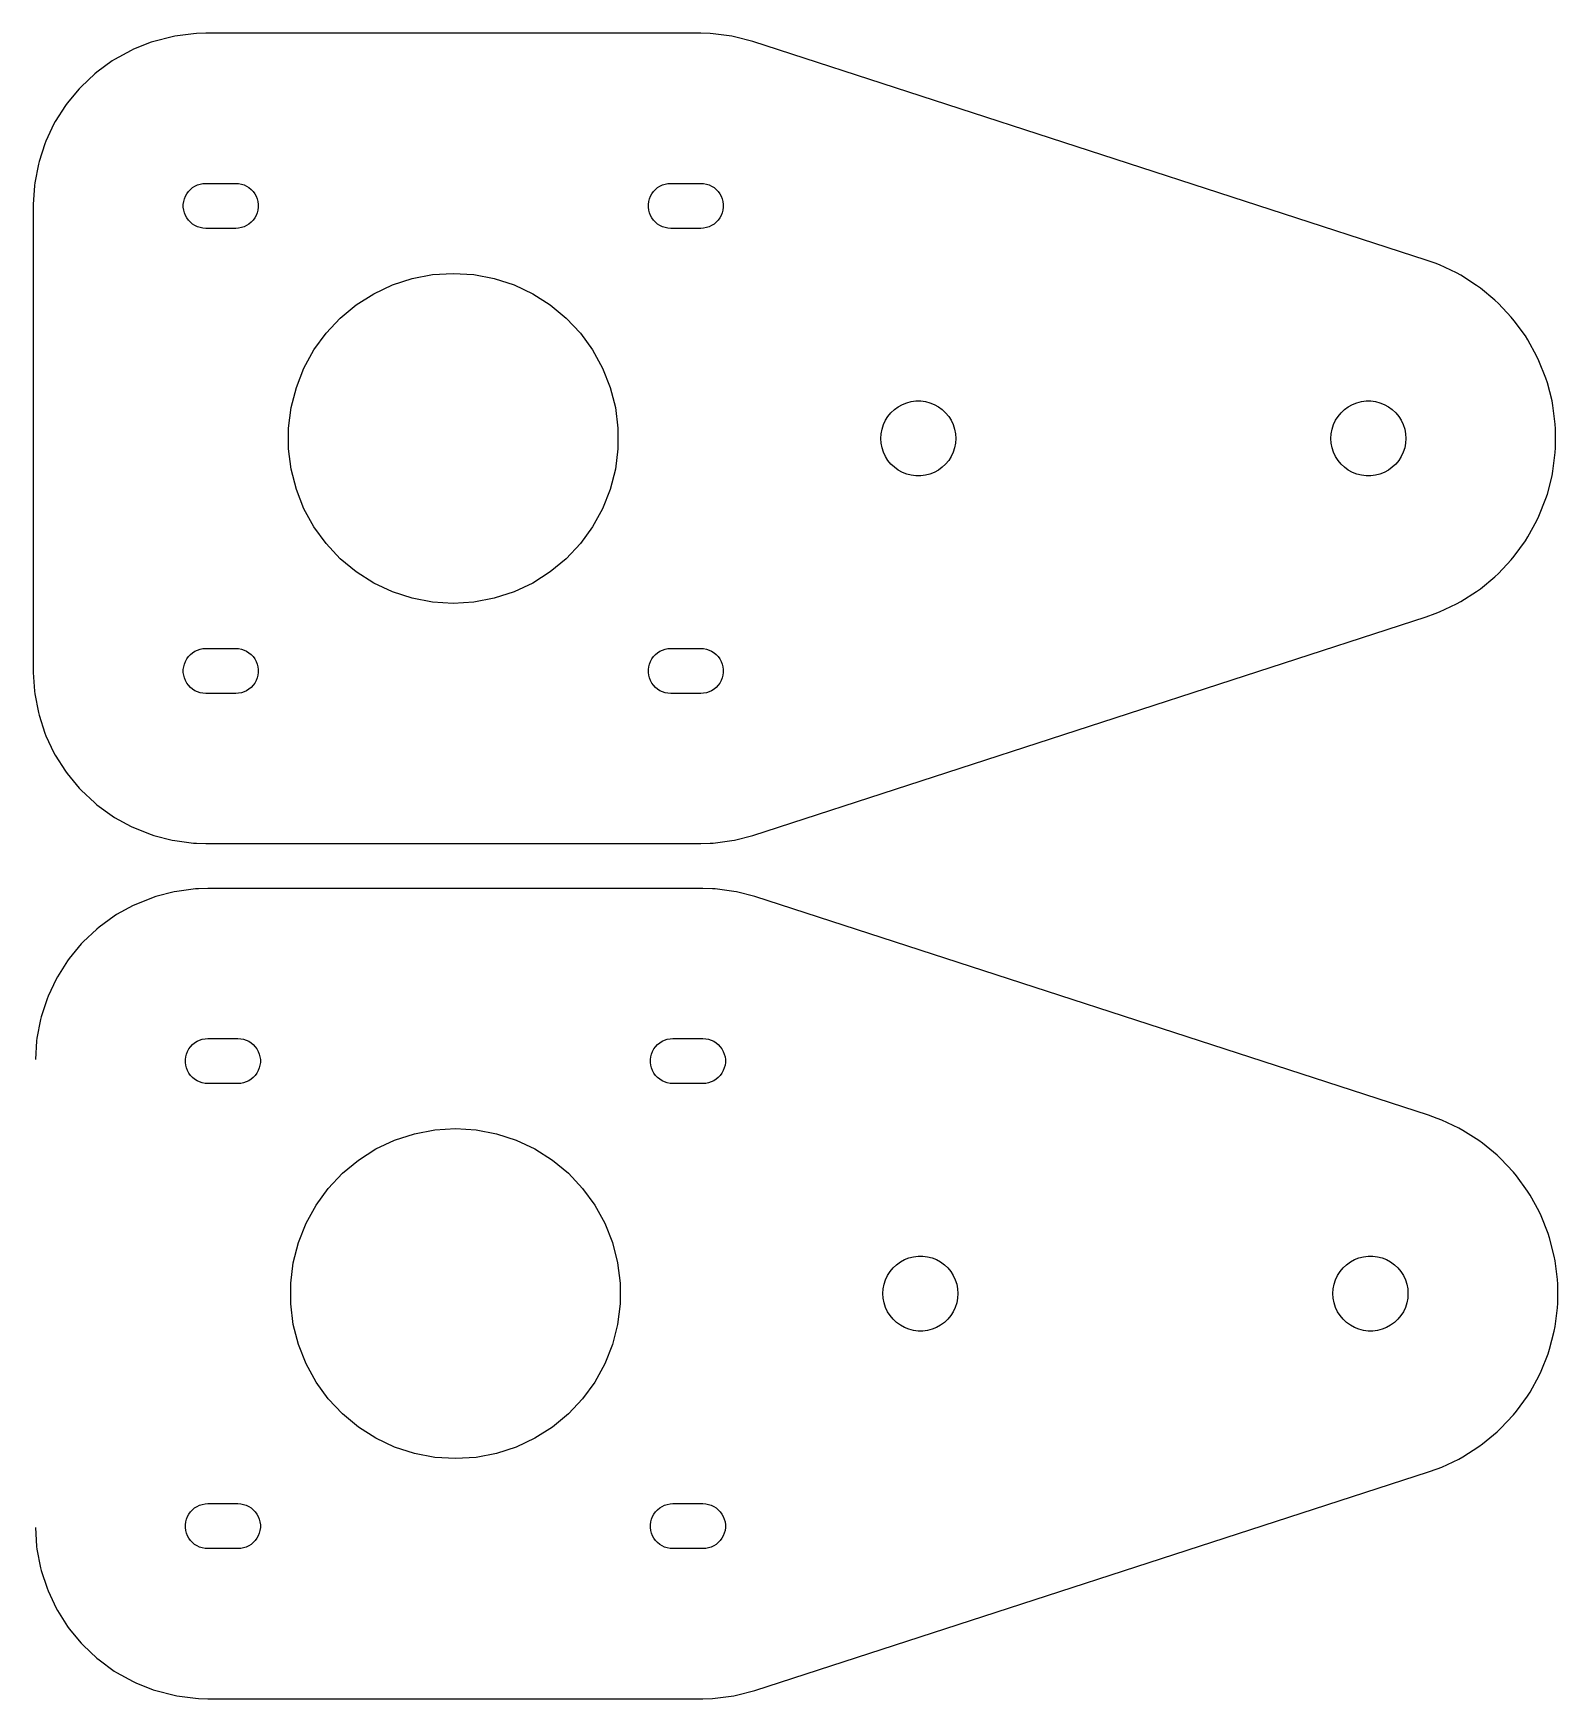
# Model space of a CAD drawing. Extents: x 0 to 490, y 0 to 241.
# Drawn here: x 388.6 to 490.2, y 14.5 to 125.5 of the extents above; entities that cross this region are included whole.
import ezdxf

# ---------------------------------------------------------------- set-up
doc = ezdxf.new("R2010")
doc.units = 0
doc.layers.add('LAYER_1', color=7, linetype='CONTINUOUS')

msp = doc.modelspace()

# ---------------------------------------------------------------- linework, layer by layer
at = {"layer": 'LAYER_1', "color": 7}
for p, q in [((399.244834, 125.447291), (397.999935, 125.289991)), ((399.432834, 125.459091), (399.244834, 125.447294)), ((400.061433, 125.478891), (399.432834, 125.459079)), ((433.061434, 125.478891), (400.061433, 125.478891)), ((433.690034, 125.459091), (433.061434, 125.478903)), ((433.878034, 125.447291), (433.690034, 125.459088)), ((435.122934, 125.289991), (433.878034, 125.447291)), ((395.081133, 124.341691), (393.980334, 123.736491)), ((395.251635, 124.42189), (395.081133, 124.341691)), ((396.419033, 124.884091), (395.251635, 124.42189)), ((396.598134, 124.942291), (396.419033, 124.884091)), ((397.814834, 125.254691), (396.598134, 124.942291)), ((397.999935, 125.289991), (397.814834, 125.254691)), ((435.308034, 125.254691), (435.122934, 125.289991)), ((436.522034, 124.943191), (435.308034, 125.254691)), ((481.421533, 110.367983), (436.522034, 124.943191)), ((393.821333, 123.635591), (392.805533, 122.897591)), ((393.980334, 123.736491), (393.821333, 123.635591)), ((392.660434, 122.777491), (391.745134, 121.917989)), ((392.805533, 122.897591), (392.660434, 122.777491)), ((391.616133, 121.780691), (390.815235, 120.812491)), ((391.745134, 121.917989), (391.616133, 121.780691)), ((390.704533, 120.660091), (390.032133, 119.600592)), ((390.815235, 120.812491), (390.704533, 120.660091)), ((389.941435, 119.435591), (389.406333, 118.298489)), ((390.032133, 119.600592), (389.941435, 119.435591)), ((389.336935, 118.123291), (388.949034, 116.929291)), ((389.406333, 118.298489), (389.336935, 118.123291)), ((388.902135, 116.746792), (388.666934, 115.51389)), ((388.949034, 116.929291), (388.902135, 116.746792)), ((388.666934, 115.51389), (388.64334, 115.326991)), ((399.688434, 115.431791), (399.873433, 115.467092)), ((399.873433, 115.467092), (400.061433, 115.478889)), ((400.061433, 115.478892), (402.061434, 115.478892)), ((402.061434, 115.478892), (402.249434, 115.467095)), ((402.249434, 115.467092), (402.434433, 115.431791)), ((430.688434, 115.431791), (430.873434, 115.46699)), ((430.873434, 115.46699), (431.061434, 115.4789)), ((431.061434, 115.478892), (433.061434, 115.478892)), ((433.061434, 115.478892), (433.249434, 115.466982)), ((433.249434, 115.46699), (433.434434, 115.431791)), ((388.643334, 115.326991), (388.564433, 114.073092)), ((398.588035, 114.259991), (398.634833, 114.442391)), ((398.634833, 114.442391), (398.704235, 114.617592)), ((398.704235, 114.617592), (398.794935, 114.78259)), ((398.794935, 114.78259), (398.905634, 114.93499)), ((398.905634, 114.93499), (399.034635, 115.072291)), ((399.034635, 115.072291), (399.179734, 115.192391)), ((399.179734, 115.192391), (399.338834, 115.29339)), ((399.338834, 115.29339), (399.509234, 115.373592)), ((399.509234, 115.373592), (399.688434, 115.431791)), ((402.434433, 115.431791), (402.613633, 115.373592)), ((402.613633, 115.373592), (402.784033, 115.29339)), ((402.784033, 115.29339), (402.943133, 115.192391)), ((402.943133, 115.192391), (403.088235, 115.072291)), ((403.088235, 115.072291), (403.217233, 114.93499)), ((403.217233, 114.93499), (403.327935, 114.78259)), ((403.327935, 114.78259), (403.418633, 114.617592)), ((403.418633, 114.617592), (403.488034, 114.442391)), ((403.488034, 114.442391), (403.534835, 114.259991)), ((429.588034, 114.259991), (429.634834, 114.442391)), ((429.634834, 114.442391), (429.704234, 114.61749)), ((429.704234, 114.61749), (429.794934, 114.78259)), ((429.794934, 114.78259), (429.905734, 114.93499)), ((429.905734, 114.93499), (430.034634, 115.072291)), ((430.034634, 115.072291), (430.179734, 115.192391)), ((430.179734, 115.192391), (430.338834, 115.293291)), ((430.338834, 115.293291), (430.509234, 115.37349)), ((430.509234, 115.37349), (430.688434, 115.431791)), ((433.434434, 115.431791), (433.613634, 115.37349)), ((433.613634, 115.37349), (433.784034, 115.293291)), ((433.784034, 115.293291), (433.943134, 115.192391)), ((433.943134, 115.192391), (434.088234, 115.072291)), ((434.088234, 115.072291), (434.217234, 114.93499)), ((434.217234, 114.93499), (434.327934, 114.78259)), ((434.327934, 114.78259), (434.418734, 114.61749)), ((434.418734, 114.61749), (434.488034, 114.442391)), ((434.488034, 114.442391), (434.534834, 114.259991)), ((388.564433, 114.073092), (388.564433, 82.884703)), ((398.564433, 114.073092), (398.588027, 114.259991)), ((398.564433, 113.884692), (398.564433, 114.073092)), ((398.588035, 113.69779), (398.564441, 113.884692)), ((398.634833, 113.51539), (398.588035, 113.69779)), ((398.704235, 113.340189), (398.634833, 113.51539)), ((398.794935, 113.175191), (398.704235, 113.340189)), ((403.418633, 113.340189), (403.327935, 113.175191)), ((403.488034, 113.51539), (403.418633, 113.340189)), ((403.534835, 113.69779), (403.488034, 113.51539)), ((403.534835, 114.259991), (403.558429, 114.073092)), ((403.558434, 113.884692), (403.53484, 113.69779)), ((403.558434, 114.073092), (403.558434, 113.884692)), ((429.564434, 114.073092), (429.588033, 114.259991)), ((429.564434, 113.884692), (429.564434, 114.073092)), ((429.588034, 113.69779), (429.564434, 113.884692)), ((429.634834, 113.51539), (429.588034, 113.69779)), ((429.704234, 113.340189), (429.634834, 113.51539)), ((429.794934, 113.175191), (429.704234, 113.340189)), ((434.418734, 113.340189), (434.327934, 113.175191)), ((434.488034, 113.51539), (434.418734, 113.340189)), ((434.534834, 113.69779), (434.488034, 113.51539)), ((434.558534, 113.884692), (434.534833, 113.69779)), ((434.534834, 114.259991), (434.558535, 114.073092)), ((434.558534, 114.073092), (434.558534, 113.884692)), ((398.905634, 113.022791), (398.794935, 113.175191)), ((399.034635, 112.885489), (398.905634, 113.022791)), ((399.179734, 112.765404), (399.034635, 112.885489)), ((399.338834, 112.664397), (399.179734, 112.765404)), ((399.509234, 112.584189), (399.338834, 112.664397)), ((399.688434, 112.525995), (399.509234, 112.584189)), ((399.873433, 112.490689), (399.688434, 112.525995)), ((400.061433, 112.478892), (399.873433, 112.490745)), ((402.061434, 112.478892), (400.061433, 112.478892)), ((402.249434, 112.490689), (402.061434, 112.478835)), ((402.434433, 112.525995), (402.249434, 112.490689)), ((402.613633, 112.584189), (402.434433, 112.525995)), ((402.784033, 112.664397), (402.613633, 112.584189)), ((402.943133, 112.765404), (402.784033, 112.664397)), ((403.088235, 112.885489), (402.943133, 112.765404)), ((403.217233, 113.022791), (403.088235, 112.885489)), ((403.327935, 113.175191), (403.217233, 113.022791)), ((429.905734, 113.022791), (429.794934, 113.175191)), ((430.034634, 112.885377), (429.905734, 113.022791)), ((430.179734, 112.765404), (430.034634, 112.885377)), ((430.338834, 112.664397), (430.179734, 112.765404)), ((430.509234, 112.584189), (430.338834, 112.664397)), ((430.688434, 112.525995), (430.509234, 112.584189)), ((430.873434, 112.490689), (430.688434, 112.525995)), ((431.061434, 112.478892), (430.873434, 112.490745)), ((433.061434, 112.478892), (431.061434, 112.478892)), ((433.249434, 112.490689), (433.061434, 112.478835)), ((433.434434, 112.525995), (433.249434, 112.490689)), ((433.613634, 112.584189), (433.434434, 112.525995)), ((433.784034, 112.664397), (433.613634, 112.584189)), ((433.943134, 112.765404), (433.784034, 112.664397)), ((434.088234, 112.885377), (433.943134, 112.765404)), ((434.217234, 113.022791), (434.088234, 112.885377)), ((434.327934, 113.175191), (434.217234, 113.022791)), ((482.015633, 110.154199), (481.421533, 110.367983)), ((482.307533, 110.038601), (482.015633, 110.154199)), ((483.443334, 109.503987), (482.307533, 110.038601)), ((412.512033, 108.706399), (413.825834, 109.133289)), ((413.825834, 109.133289), (415.182733, 109.392199)), ((415.182733, 109.392199), (416.561434, 109.478898)), ((416.561434, 109.478898), (417.940134, 109.392199)), ((417.940134, 109.392199), (419.297033, 109.133289)), ((419.297033, 109.133289), (420.610834, 108.706399)), ((483.718534, 109.352801), (483.443334, 109.503987)), ((484.778835, 108.679899), (483.718534, 109.352801)), ((410.095833, 107.378092), (411.262133, 108.118248)), ((411.262133, 108.118248), (412.512033, 108.706399)), ((420.610834, 108.706399), (421.860734, 108.11822)), ((421.860734, 108.11822), (423.027034, 107.378064)), ((485.032835, 108.495297), (484.778835, 108.679899)), ((486.000233, 107.695084), (485.032835, 108.495297)), ((486.229033, 107.4802), (486.000233, 107.695084)), ((409.031434, 106.497531), (410.095833, 107.378092)), ((423.027034, 107.378064), (424.091434, 106.497531)), ((487.089134, 106.564333), (486.229033, 107.4802)), ((487.289232, 106.322412), (487.089134, 106.564333)), ((407.273833, 104.37299), (408.085835, 105.490562)), ((408.085835, 105.490562), (409.031434, 106.497531)), ((424.091434, 106.497531), (425.037034, 105.490533)), ((425.037034, 105.490533), (425.849034, 104.372962)), ((488.027133, 105.30675), (487.289232, 106.322412)), ((406.608334, 103.162454), (407.273833, 104.37299)), ((425.849034, 104.372962), (426.514534, 103.162454)), ((488.195434, 105.041659), (488.027133, 105.30675)), ((488.800532, 103.940879), (488.195434, 105.041659)), ((488.934232, 103.656795), (488.800532, 103.940879)), ((489.396433, 102.489354), (488.934232, 103.656795)), ((406.099834, 101.878089), (406.608334, 103.162454)), ((426.514534, 103.162454), (427.023034, 101.878061)), ((489.493433, 102.190763), (489.396433, 102.489354)), ((489.805734, 100.974667), (489.493433, 102.190763)), ((405.756333, 100.540073), (406.099834, 101.878089)), ((427.023034, 101.878061), (427.366534, 100.540073)), ((405.583133, 99.169574), (405.756333, 100.540073)), ((427.366534, 100.540073), (427.539734, 99.169574)), ((445.370664, 99.683275), (445.538894, 99.948338)), ((445.538894, 99.948338), (445.739014, 100.190259)), ((445.739014, 100.190259), (445.967884, 100.405171)), ((445.967884, 100.405171), (446.221884, 100.589688)), ((446.221884, 100.589688), (446.496994, 100.740931)), ((446.496994, 100.740931), (446.788897, 100.856529)), ((446.788897, 100.856529), (447.092989, 100.934592)), ((447.092989, 100.934592), (447.404467, 100.973962)), ((447.404467, 100.973962), (447.718401, 100.973962)), ((447.718401, 100.973962), (448.029879, 100.934592)), ((448.029879, 100.934592), (448.333971, 100.856529)), ((448.333971, 100.856529), (448.625874, 100.740931)), ((448.625874, 100.740931), (448.900984, 100.589688)), ((448.900984, 100.589688), (449.154984, 100.405171)), ((449.154984, 100.405171), (449.383854, 100.190259)), ((449.383854, 100.190259), (449.583974, 99.948338)), ((449.583974, 99.948338), (449.752204, 99.683275)), ((475.370634, 99.683275), (475.538834, 99.948338)), ((475.538834, 99.948338), (475.739034, 100.190259)), ((475.739034, 100.190259), (475.967834, 100.405171)), ((475.967834, 100.405171), (476.221834, 100.589688)), ((476.221834, 100.589688), (476.496933, 100.740931)), ((476.496933, 100.740931), (476.788833, 100.856529)), ((476.788833, 100.856529), (477.092933, 100.934592)), ((477.092933, 100.934592), (477.404433, 100.973962)), ((477.404433, 100.973962), (477.718433, 100.973962)), ((477.718433, 100.973962), (478.029834, 100.934592)), ((478.029834, 100.934592), (478.333935, 100.856529)), ((478.333935, 100.856529), (478.625834, 100.740931)), ((478.625834, 100.740931), (478.901035, 100.589688)), ((478.901035, 100.589688), (479.155035, 100.405171)), ((479.155035, 100.405171), (479.383835, 100.190259)), ((479.383835, 100.190259), (479.583933, 99.948338)), ((479.583933, 99.948338), (479.752234, 99.683275)), ((489.864533, 100.666283), (489.805734, 100.974667)), ((490.022032, 99.420187), (489.864533, 100.666283)), ((405.583133, 97.788209), (405.583133, 99.169574)), ((427.539734, 99.169574), (427.539734, 97.788209)), ((445.061434, 98.478892), (445.081144, 98.792215)), ((445.081144, 98.792215), (445.139984, 99.100599)), ((445.139984, 99.100599), (445.237004, 99.39919)), ((445.237004, 99.39919), (445.370664, 99.683275)), ((449.752204, 99.683275), (449.885864, 99.39919)), ((449.885864, 99.39919), (449.982884, 99.100599)), ((449.982884, 99.100599), (450.041724, 98.792215)), ((450.041724, 98.792215), (450.061434, 98.478892)), ((475.061434, 98.478892), (475.081133, 98.792215)), ((475.081134, 98.792215), (475.139934, 99.100599)), ((475.139934, 99.100599), (475.237034, 99.39919)), ((475.237034, 99.39919), (475.370634, 99.683275)), ((479.752234, 99.683275), (479.885835, 99.39919)), ((479.885835, 99.39919), (479.982835, 99.100599)), ((479.982835, 99.100599), (480.041735, 98.792215)), ((480.041735, 98.792215), (480.061434, 98.478892)), ((490.041734, 99.106836), (490.022035, 99.420187)), ((490.041734, 97.850919), (490.041734, 99.106836)), ((405.756333, 96.41771), (405.583133, 97.788209)), ((427.539734, 97.788209), (427.366534, 96.41771)), ((445.081144, 98.165569), (445.061434, 98.478892)), ((445.139984, 97.857184), (445.081144, 98.165569)), ((445.237004, 97.558593), (445.139984, 97.857184)), ((449.982884, 97.857184), (449.885864, 97.558593)), ((450.041724, 98.165569), (449.982884, 97.857184)), ((450.061434, 98.478892), (450.041724, 98.165569)), ((475.081134, 98.165569), (475.061435, 98.478892)), ((475.139934, 97.857184), (475.081134, 98.165569)), ((475.237034, 97.558593), (475.139934, 97.857184)), ((479.982835, 97.857184), (479.885835, 97.558593)), ((480.041735, 98.165569), (479.982835, 97.857184)), ((480.061434, 98.478892), (480.041735, 98.165569)), ((490.022032, 97.537596), (490.041732, 97.850919)), ((445.370664, 97.274508), (445.237004, 97.558593)), ((445.538894, 97.009445), (445.370664, 97.274508)), ((445.739014, 96.767524), (445.538894, 97.009445)), ((445.967884, 96.552612), (445.739014, 96.767524)), ((449.383854, 96.767524), (449.154984, 96.552612)), ((449.583974, 97.009445), (449.383854, 96.767524)), ((449.752204, 97.274508), (449.583974, 97.009445)), ((449.885864, 97.558593), (449.752204, 97.274508)), ((475.370634, 97.274508), (475.237034, 97.558593)), ((475.538834, 97.009445), (475.370634, 97.274508)), ((475.739034, 96.767524), (475.538834, 97.009445)), ((475.967834, 96.552612), (475.739034, 96.767524)), ((479.383835, 96.767524), (479.155035, 96.552612)), ((479.583933, 97.009445), (479.383835, 96.767524)), ((479.752234, 97.274508), (479.583933, 97.009445)), ((479.885835, 97.558593), (479.752234, 97.274508)), ((489.864533, 96.2915), (490.022032, 97.537596)), ((406.099834, 95.079723), (405.756333, 96.41771)), ((427.366534, 96.41771), (427.023034, 95.079694)), ((446.221884, 96.368067), (445.967884, 96.552612)), ((446.496994, 96.216852), (446.221884, 96.368067)), ((446.788897, 96.101254), (446.496994, 96.216852)), ((447.092989, 96.023191), (446.788897, 96.101254)), ((447.404467, 95.983821), (447.092989, 96.023191)), ((447.718401, 95.983821), (447.404467, 95.983821)), ((448.029879, 96.023191), (447.718401, 95.983821)), ((448.333971, 96.101254), (448.029879, 96.023191)), ((448.625874, 96.216852), (448.333971, 96.101254)), ((448.900984, 96.368067), (448.625874, 96.216852)), ((449.154984, 96.552612), (448.900984, 96.368067)), ((476.221834, 96.368067), (475.967834, 96.552612)), ((476.496933, 96.216852), (476.221834, 96.368067)), ((476.788833, 96.101254), (476.496933, 96.216852)), ((477.092933, 96.023191), (476.788833, 96.101254)), ((477.404433, 95.983821), (477.092933, 96.023191)), ((477.718433, 95.983821), (477.404433, 95.983821)), ((478.029834, 96.023191), (477.718433, 95.983821)), ((478.333935, 96.101254), (478.029834, 96.023191)), ((478.625834, 96.216852), (478.333935, 96.101254)), ((478.901035, 96.368067), (478.625834, 96.216852)), ((479.155035, 96.552612), (478.901035, 96.368067)), ((489.493433, 94.76702), (489.805734, 95.983088)), ((489.805734, 95.983088), (489.864533, 96.2915)), ((406.608334, 93.795329), (406.099834, 95.079723)), ((427.023034, 95.079694), (426.514534, 93.795329)), ((488.934232, 93.300989), (489.396433, 94.468429)), ((489.396433, 94.468429), (489.493433, 94.76702)), ((407.273833, 92.584822), (406.608334, 93.795329)), ((426.514534, 93.795329), (425.849034, 92.584793)), ((488.800532, 93.016904), (488.934232, 93.300989)), ((408.085835, 91.46725), (407.273833, 92.584822)), ((425.849034, 92.584793), (425.037034, 91.467222)), ((488.195434, 91.916124), (488.800532, 93.016904)), ((409.031434, 90.460253), (408.085835, 91.46725)), ((425.037034, 91.467222), (424.091434, 90.460253)), ((487.289232, 90.635372), (488.027133, 91.651033)), ((488.027133, 91.651033), (488.195434, 91.916124)), ((410.095833, 89.579719), (409.031434, 90.460253)), ((424.091434, 90.460253), (423.027034, 89.579691)), ((486.229033, 89.477583), (487.089134, 90.393451)), ((487.089134, 90.393451), (487.289232, 90.635372)), ((411.262133, 88.839563), (410.095833, 89.579719)), ((412.512033, 88.251384), (411.262133, 88.839563)), ((421.860734, 88.839535), (420.610834, 88.251384)), ((423.027034, 89.579691), (421.860734, 88.839535)), ((485.032835, 88.462486), (486.000233, 89.262699)), ((486.000233, 89.262699), (486.229033, 89.477583)), ((413.825834, 87.824495), (412.512033, 88.251384)), ((415.182733, 87.565584), (413.825834, 87.824495)), ((419.297033, 87.824495), (417.940134, 87.565584)), ((420.610834, 88.251384), (419.297033, 87.824495)), ((483.718534, 87.604982), (484.778835, 88.277885)), ((484.778835, 88.277885), (485.032835, 88.462486)), ((416.561434, 87.478885), (415.182733, 87.565584)), ((417.940134, 87.565584), (416.561434, 87.478885)), ((436.522034, 72.014603), (481.421533, 86.589885)), ((481.421533, 86.589885), (482.015633, 86.803584)), ((482.015633, 86.803584), (482.307533, 86.919182)), ((482.307533, 86.919182), (483.443334, 87.453796)), ((483.443334, 87.453796), (483.718534, 87.604982)), ((399.338834, 84.293387), (399.509234, 84.373594)), ((399.509234, 84.373594), (399.688434, 84.431789)), ((399.688434, 84.431789), (399.873433, 84.467095)), ((399.873433, 84.467095), (400.061433, 84.478948)), ((400.061433, 84.478891), (402.061434, 84.478891)), ((402.061434, 84.478891), (402.249434, 84.467038)), ((402.249434, 84.467095), (402.434433, 84.431789)), ((402.434433, 84.431789), (402.613633, 84.373594)), ((402.613633, 84.373594), (402.784033, 84.293387)), ((430.338834, 84.293387), (430.509234, 84.373594)), ((430.509234, 84.373594), (430.688434, 84.431789)), ((430.688434, 84.431789), (430.873434, 84.467095)), ((430.873434, 84.467095), (431.061434, 84.478948)), ((431.061434, 84.478891), (433.061434, 84.478891)), ((433.061434, 84.478891), (433.249434, 84.467038)), ((433.249434, 84.467095), (433.434434, 84.431789)), ((433.434434, 84.431789), (433.613634, 84.373594)), ((433.613634, 84.373594), (433.784034, 84.293387)), ((398.564433, 83.073086), (398.588027, 83.260002)), ((398.588035, 83.260002), (398.634833, 83.442402)), ((398.634833, 83.442402), (398.704235, 83.617577)), ((398.704235, 83.617577), (398.794935, 83.782593)), ((398.794935, 83.782593), (398.905634, 83.934993)), ((398.905634, 83.934993), (399.034635, 84.072379)), ((399.034635, 84.072379), (399.179734, 84.192379)), ((399.179734, 84.192379), (399.338834, 84.293387)), ((402.784033, 84.293387), (402.943133, 84.192379)), ((402.943133, 84.192379), (403.088235, 84.072379)), ((403.088235, 84.072379), (403.217233, 83.934993)), ((403.217233, 83.934993), (403.327935, 83.782593)), ((403.327935, 83.782593), (403.418633, 83.617577)), ((403.418633, 83.617577), (403.488034, 83.442402)), ((403.488034, 83.442402), (403.534835, 83.260002)), ((403.534835, 83.260002), (403.558429, 83.073086)), ((429.564434, 83.073086), (429.588033, 83.260002)), ((429.588034, 83.260002), (429.634834, 83.442402)), ((429.634834, 83.442402), (429.704234, 83.617577)), ((429.704234, 83.617577), (429.794934, 83.782593)), ((429.794934, 83.782593), (429.905634, 83.934993)), ((429.905634, 83.934993), (430.034634, 84.072294)), ((430.034634, 84.072294), (430.179734, 84.192379)), ((430.179734, 84.192379), (430.338834, 84.293387)), ((433.784034, 84.293387), (433.943134, 84.192379)), ((433.943134, 84.192379), (434.088234, 84.072294)), ((434.088234, 84.072294), (434.217234, 83.934993)), ((434.217234, 83.934993), (434.327934, 83.782593)), ((434.327934, 83.782593), (434.418634, 83.617577)), ((434.418634, 83.617577), (434.488034, 83.442402)), ((434.488034, 83.442402), (434.534834, 83.260002)), ((434.534834, 83.260002), (434.558433, 83.073086)), ((388.564433, 82.884703), (388.643334, 81.630789)), ((398.564433, 82.884703), (398.564433, 83.073086)), ((398.588035, 82.697787), (398.564441, 82.884703)), ((398.634833, 82.515387), (398.588035, 82.697787)), ((398.704235, 82.340296), (398.634833, 82.515387)), ((398.794935, 82.175196), (398.704235, 82.340296)), ((398.905634, 82.022796), (398.794935, 82.175196)), ((403.327935, 82.175196), (403.217233, 82.022796)), ((403.418633, 82.340296), (403.327935, 82.175196)), ((403.488034, 82.515387), (403.418633, 82.340296)), ((403.534835, 82.697787), (403.488034, 82.515387)), ((403.558434, 82.884703), (403.53484, 82.697787)), ((403.558434, 83.073086), (403.558434, 82.884703)), ((429.564434, 82.884703), (429.564434, 83.073086)), ((429.588034, 82.697787), (429.564434, 82.884703)), ((429.634834, 82.515387), (429.588034, 82.697787)), ((429.704234, 82.340183), (429.634834, 82.515387)), ((429.794934, 82.175196), (429.704234, 82.340183)), ((429.905634, 82.022796), (429.794934, 82.175196)), ((434.327934, 82.175196), (434.217234, 82.022796)), ((434.418634, 82.340183), (434.327934, 82.175196)), ((434.488034, 82.515387), (434.418634, 82.340183)), ((434.534834, 82.697787), (434.488034, 82.515387)), ((434.558434, 82.884703), (434.534834, 82.697787)), ((434.558434, 83.073086), (434.558434, 82.884703)), ((388.643334, 81.630789), (388.666928, 81.443902)), ((388.666934, 81.443902), (388.902135, 80.210986)), ((399.034635, 81.885495), (398.905634, 82.022796)), ((399.179734, 81.765381), (399.034635, 81.885495)), ((399.338834, 81.664487), (399.179734, 81.765381)), ((399.509234, 81.584279), (399.338834, 81.664487)), ((399.688434, 81.526), (399.509234, 81.584279)), ((399.873433, 81.490779), (399.688434, 81.526)), ((400.061433, 81.478897), (399.873433, 81.490751)), ((402.061434, 81.478897), (400.061433, 81.478897)), ((402.249434, 81.490779), (402.061434, 81.478926)), ((402.434433, 81.526), (402.249434, 81.490779)), ((402.613633, 81.584279), (402.434433, 81.526)), ((402.784033, 81.664487), (402.613633, 81.584279)), ((402.943133, 81.765381), (402.784033, 81.664487)), ((403.088235, 81.885495), (402.943133, 81.765381)), ((403.217233, 82.022796), (403.088235, 81.885495)), ((430.034634, 81.885495), (429.905634, 82.022796)), ((430.179734, 81.765381), (430.034634, 81.885495)), ((430.338834, 81.664402), (430.179734, 81.765381)), ((430.509234, 81.584195), (430.338834, 81.664402)), ((430.688434, 81.526), (430.509234, 81.584195)), ((430.873434, 81.490694), (430.688434, 81.526)), ((431.061434, 81.478897), (430.873434, 81.490751)), ((433.061434, 81.478897), (431.061434, 81.478897)), ((433.249434, 81.490694), (433.061434, 81.478841)), ((433.434434, 81.526), (433.249434, 81.490694)), ((433.613634, 81.584195), (433.434434, 81.526)), ((433.784034, 81.664402), (433.613634, 81.584195)), ((433.943134, 81.765381), (433.784034, 81.664402)), ((434.088234, 81.885495), (433.943134, 81.765381)), ((434.217234, 82.022796), (434.088234, 81.885495)), ((388.902135, 80.210986), (388.949034, 80.028501)), ((388.949034, 80.028501), (389.336935, 78.834503)), ((389.336935, 78.834503), (389.406333, 78.6593)), ((389.406333, 78.6593), (389.941435, 77.522283)), ((389.941435, 77.522283), (390.032133, 77.357183)), ((390.032133, 77.357183), (390.704533, 76.297693)), ((390.704533, 76.297693), (390.815235, 76.145293)), ((390.815235, 76.145293), (391.616133, 75.177186)), ((391.616133, 75.177186), (391.745134, 75.0398)), ((391.745134, 75.0398), (392.660434, 74.180292)), ((392.660434, 74.180292), (392.805533, 74.060291)), ((392.805533, 74.060291), (393.821333, 73.32228)), ((393.821333, 73.32228), (393.980334, 73.221301)), ((393.980334, 73.221301), (395.081133, 72.616104)), ((395.081133, 72.616104), (395.251635, 72.535896)), ((395.251635, 72.535896), (396.419033, 72.073701)), ((396.419033, 72.073701), (396.598134, 72.015478)), ((396.598134, 72.015478), (397.814834, 71.703087)), ((397.814834, 71.703087), (397.999935, 71.667781)), ((397.999935, 71.667781), (399.244834, 71.510498)), ((399.244834, 71.510498), (399.432834, 71.498645)), ((399.432834, 71.498701), (400.061433, 71.478946)), ((400.061433, 71.478889), (433.061434, 71.478889)), ((433.061434, 71.478889), (433.690034, 71.498645)), ((433.690034, 71.498701), (433.878034, 71.510555)), ((433.878034, 71.510498), (435.122934, 71.667781)), ((435.122934, 71.667781), (435.308034, 71.703087)), ((435.308034, 71.703087), (436.522034, 72.014603)), ((396.560144, 67.884098), (395.392746, 67.421897)), ((396.739245, 67.942298), (396.560144, 67.884098)), ((397.955945, 68.254698), (396.739245, 67.942298)), ((398.141046, 68.289998), (397.955945, 68.254698)), ((399.385945, 68.447298), (398.141046, 68.289998)), ((399.573945, 68.459097), (399.385945, 68.4473)), ((400.202544, 68.478898), (399.573945, 68.459086)), ((433.202545, 68.478898), (400.202544, 68.478898)), ((433.831145, 68.459097), (433.202545, 68.478909)), ((434.019145, 68.447298), (433.831145, 68.459095)), ((435.264045, 68.289998), (434.019145, 68.447298)), ((435.449145, 68.254698), (435.264045, 68.289998)), ((436.663145, 67.943198), (435.449145, 68.254698)), ((481.562644, 53.367989), (436.663145, 67.943198)), ((393.962444, 66.635597), (392.946644, 65.897598)), ((394.121445, 66.736498), (393.962444, 66.635597)), ((395.222245, 67.341698), (394.121445, 66.736498)), ((395.392746, 67.421897), (395.222245, 67.341698)), ((392.801546, 65.777498), (391.886245, 64.917996)), ((392.946644, 65.897598), (392.801546, 65.777498)), ((391.757244, 64.780698), (390.956346, 63.812498)), ((391.886245, 64.917996), (391.757244, 64.780698)), ((390.845644, 63.660098), (390.173244, 62.600599)), ((390.956346, 63.812498), (390.845644, 63.660098)), ((390.082546, 62.435597), (389.547444, 61.298496)), ((390.173244, 62.600599), (390.082546, 62.435597)), ((389.478046, 61.123298), (389.090146, 59.929298)), ((389.547444, 61.298496), (389.478046, 61.123298)), ((389.043246, 59.746799), (388.808045, 58.513897)), ((389.090146, 59.929298), (389.043246, 59.746799)), ((388.784445, 58.326998), (388.705544, 57.073099)), ((388.808045, 58.513897), (388.784451, 58.326998)), ((398.845346, 57.617598), (398.936046, 57.782597)), ((398.936046, 57.782597), (399.046745, 57.934997)), ((399.046745, 57.934997), (399.175746, 58.072298)), ((399.175746, 58.072298), (399.320845, 58.192398)), ((399.320845, 58.192398), (399.479945, 58.293396)), ((399.479945, 58.293396), (399.650345, 58.373598)), ((399.650345, 58.373598), (399.829545, 58.431798)), ((399.829545, 58.431798), (400.014544, 58.467099)), ((400.014544, 58.467099), (400.202544, 58.478895)), ((400.202544, 58.478898), (402.202546, 58.478898)), ((402.202546, 58.478898), (402.390545, 58.467101)), ((402.390545, 58.467099), (402.575545, 58.431798)), ((402.575545, 58.431798), (402.754744, 58.373598)), ((402.754744, 58.373598), (402.925145, 58.293396)), ((402.925145, 58.293396), (403.084244, 58.192398)), ((403.084244, 58.192398), (403.229346, 58.072298)), ((403.229346, 58.072298), (403.358344, 57.934997)), ((403.358344, 57.934997), (403.469046, 57.782597)), ((403.469046, 57.782597), (403.559744, 57.617598)), ((429.845345, 57.617497), (429.936045, 57.782597)), ((429.936045, 57.782597), (430.046845, 57.934997)), ((430.046845, 57.934997), (430.175745, 58.072298)), ((430.175745, 58.072298), (430.320845, 58.192398)), ((430.320845, 58.192398), (430.479945, 58.293298)), ((430.479945, 58.293298), (430.650345, 58.373497)), ((430.650345, 58.373497), (430.829545, 58.431798)), ((430.829545, 58.431798), (431.014545, 58.466997)), ((431.014545, 58.466997), (431.202545, 58.478907)), ((431.202545, 58.478898), (433.202545, 58.478898)), ((433.202545, 58.478898), (433.390545, 58.466989)), ((433.390545, 58.466997), (433.575545, 58.431798)), ((433.575545, 58.431798), (433.754745, 58.373497)), ((433.754745, 58.373497), (433.925145, 58.293298)), ((433.925145, 58.293298), (434.084245, 58.192398)), ((434.084245, 58.192398), (434.229345, 58.072298)), ((434.229345, 58.072298), (434.358345, 57.934997)), ((434.358345, 57.934997), (434.469045, 57.782597)), ((434.469045, 57.782597), (434.559845, 57.617497)), ((398.705544, 57.073099), (398.729138, 57.259997)), ((398.705544, 56.884698), (398.705544, 57.073099)), ((398.729146, 56.697797), (398.705553, 56.884698)), ((398.729146, 57.259997), (398.775944, 57.442398)), ((398.775944, 56.515396), (398.729146, 56.697797)), ((398.775944, 57.442398), (398.845346, 57.617598)), ((403.559744, 57.617598), (403.629145, 57.442398)), ((403.629145, 57.442398), (403.675946, 57.259997)), ((403.675946, 56.697797), (403.629145, 56.515396)), ((403.675946, 57.259997), (403.69954, 57.073099)), ((403.699545, 56.884698), (403.675952, 56.697797)), ((403.699545, 57.073099), (403.699545, 56.884698)), ((429.705545, 57.073099), (429.729144, 57.259997)), ((429.705545, 56.884698), (429.705545, 57.073099)), ((429.729145, 56.697797), (429.705545, 56.884698)), ((429.729145, 57.259997), (429.775945, 57.442398)), ((429.775945, 56.515396), (429.729145, 56.697797)), ((429.775945, 57.442398), (429.845345, 57.617497)), ((434.559845, 57.617497), (434.629145, 57.442398)), ((434.629145, 57.442398), (434.675945, 57.259997)), ((434.675945, 56.697797), (434.629145, 56.515396)), ((434.699645, 56.884698), (434.675944, 56.697797)), ((434.675945, 57.259997), (434.699646, 57.073099)), ((434.699645, 57.073099), (434.699645, 56.884698)), ((398.845346, 56.340196), (398.775944, 56.515396)), ((398.936046, 56.175197), (398.845346, 56.340196)), ((399.046745, 56.022797), (398.936046, 56.175197)), ((399.175746, 55.885496), (399.046745, 56.022797)), ((399.320845, 55.765411), (399.175746, 55.885496)), ((399.479945, 55.664403), (399.320845, 55.765411)), ((399.650345, 55.584196), (399.479945, 55.664403)), ((399.829545, 55.526002), (399.650345, 55.584196)), ((400.014544, 55.490696), (399.829545, 55.526002)), ((402.575545, 55.526002), (402.390545, 55.490696)), ((402.754744, 55.584196), (402.575545, 55.526002)), ((402.925145, 55.664403), (402.754744, 55.584196)), ((403.084244, 55.765411), (402.925145, 55.664403)), ((403.229346, 55.885496), (403.084244, 55.765411)), ((403.358344, 56.022797), (403.229346, 55.885496)), ((403.469046, 56.175197), (403.358344, 56.022797)), ((403.559744, 56.340196), (403.469046, 56.175197)), ((403.629145, 56.515396), (403.559744, 56.340196)), ((429.845345, 56.340196), (429.775945, 56.515396)), ((429.936045, 56.175197), (429.845345, 56.340196)), ((430.046845, 56.022797), (429.936045, 56.175197)), ((430.175745, 55.885383), (430.046845, 56.022797)), ((430.320845, 55.765411), (430.175745, 55.885383)), ((430.479945, 55.664403), (430.320845, 55.765411)), ((430.650345, 55.584196), (430.479945, 55.664403)), ((430.829545, 55.526002), (430.650345, 55.584196)), ((431.014545, 55.490696), (430.829545, 55.526002)), ((433.575545, 55.526002), (433.390545, 55.490696)), ((433.754745, 55.584196), (433.575545, 55.526002)), ((433.925145, 55.664403), (433.754745, 55.584196)), ((434.084245, 55.765411), (433.925145, 55.664403)), ((434.229345, 55.885383), (434.084245, 55.765411)), ((434.358345, 56.022797), (434.229345, 55.885383)), ((434.469045, 56.175197), (434.358345, 56.022797)), ((434.559845, 56.340196), (434.469045, 56.175197)), ((434.629145, 56.515396), (434.559845, 56.340196)), ((400.202544, 55.478899), (400.014544, 55.490752)), ((402.202546, 55.478899), (400.202544, 55.478899)), ((402.390545, 55.490696), (402.202546, 55.478842)), ((431.202545, 55.478899), (431.014545, 55.490752)), ((433.202545, 55.478899), (431.202545, 55.478899)), ((433.390545, 55.490696), (433.202545, 55.478842)), ((482.156745, 53.154206), (481.562644, 53.367989)), ((413.966945, 52.133295), (415.323844, 52.392206)), ((415.323844, 52.392206), (416.702545, 52.478905)), ((416.702545, 52.478905), (418.081246, 52.392206)), ((418.081246, 52.392206), (419.438145, 52.133295)), ((482.448644, 53.038608), (482.156745, 53.154206)), ((483.584445, 52.503994), (482.448644, 53.038608)), ((483.859645, 52.352808), (483.584445, 52.503994)), ((484.919946, 51.679905), (483.859645, 52.352808)), ((410.236944, 50.378099), (411.403244, 51.118255)), ((411.403244, 51.118255), (412.653144, 51.706406)), ((412.653144, 51.706406), (413.966945, 52.133295)), ((419.438145, 52.133295), (420.751945, 51.706406)), ((420.751945, 51.706406), (422.001845, 51.118227)), ((422.001845, 51.118227), (423.168145, 50.378071)), ((485.173946, 51.495304), (484.919946, 51.679905)), ((486.141344, 50.695091), (485.173946, 51.495304)), ((409.172545, 49.497537), (410.236944, 50.378099)), ((423.168145, 50.378071), (424.232545, 49.497537)), ((486.370145, 50.480207), (486.141344, 50.695091)), ((487.230245, 49.564339), (486.370145, 50.480207)), ((408.226946, 48.490568), (409.172545, 49.497537)), ((424.232545, 49.497537), (425.178145, 48.49054)), ((487.430343, 49.322418), (487.230245, 49.564339)), ((488.168244, 48.306757), (487.430343, 49.322418)), ((407.414944, 47.372997), (408.226946, 48.490568)), ((425.178145, 48.49054), (425.990145, 47.372968)), ((488.336545, 48.041666), (488.168244, 48.306757)), ((488.941643, 46.940886), (488.336545, 48.041666)), ((406.749445, 46.162461), (407.414944, 47.372997)), ((425.990145, 47.372968), (426.655645, 46.162461)), ((489.075343, 46.656801), (488.941643, 46.940886)), ((489.537544, 45.489361), (489.075343, 46.656801)), ((406.240945, 44.878096), (406.749445, 46.162461)), ((426.655645, 46.162461), (427.164145, 44.878068)), ((405.897444, 43.54008), (406.240945, 44.878096)), ((427.164145, 44.878068), (427.507645, 43.54008)), ((489.634544, 45.19077), (489.537544, 45.489361)), ((489.946846, 43.974674), (489.634544, 45.19077)), ((405.724244, 42.169581), (405.897444, 43.54008)), ((427.507645, 43.54008), (427.680845, 42.169581)), ((445.880125, 43.190266), (446.108995, 43.405178)), ((446.108995, 43.405178), (446.362995, 43.589695)), ((446.362995, 43.589695), (446.638105, 43.740938)), ((446.638105, 43.740938), (446.930008, 43.856536)), ((446.930008, 43.856536), (447.2341, 43.934599)), ((447.2341, 43.934599), (447.545578, 43.973969)), ((447.545578, 43.973969), (447.859512, 43.973969)), ((447.859512, 43.973969), (448.17099, 43.934599)), ((448.17099, 43.934599), (448.475082, 43.856536)), ((448.475082, 43.856536), (448.766985, 43.740938)), ((448.766985, 43.740938), (449.042095, 43.589695)), ((449.042095, 43.589695), (449.296095, 43.405178)), ((449.296095, 43.405178), (449.524965, 43.190266)), ((475.880145, 43.190266), (476.108945, 43.405178)), ((476.108945, 43.405178), (476.362945, 43.589695)), ((476.362945, 43.589695), (476.638044, 43.740938)), ((476.638044, 43.740938), (476.929944, 43.856536)), ((476.929944, 43.856536), (477.234044, 43.934599)), ((477.234044, 43.934599), (477.545544, 43.973969)), ((477.545544, 43.973969), (477.859544, 43.973969)), ((477.859544, 43.973969), (478.170946, 43.934599)), ((478.170946, 43.934599), (478.475046, 43.856536)), ((478.475046, 43.856536), (478.766945, 43.740938)), ((478.766945, 43.740938), (479.042146, 43.589695)), ((479.042146, 43.589695), (479.296146, 43.405178)), ((479.296146, 43.405178), (479.524946, 43.190266)), ((490.005644, 43.66629), (489.946846, 43.974674)), ((490.163144, 42.420194), (490.005644, 43.66629)), ((445.281095, 42.100606), (445.378115, 42.399197)), ((445.378115, 42.399197), (445.511775, 42.683282)), ((445.511775, 42.683282), (445.680005, 42.948345)), ((445.680005, 42.948345), (445.880125, 43.190266)), ((449.524965, 43.190266), (449.725085, 42.948345)), ((449.725085, 42.948345), (449.893315, 42.683282)), ((449.893315, 42.683282), (450.026975, 42.399197)), ((450.026975, 42.399197), (450.123995, 42.100606)), ((475.281045, 42.100606), (475.378145, 42.399197)), ((475.378145, 42.399197), (475.511745, 42.683282)), ((475.511745, 42.683282), (475.679945, 42.948345)), ((475.679945, 42.948345), (475.880145, 43.190266)), ((479.524946, 43.190266), (479.725045, 42.948345)), ((479.725045, 42.948345), (479.893345, 42.683282)), ((479.893345, 42.683282), (480.026946, 42.399197)), ((480.026946, 42.399197), (480.123946, 42.100606)), ((490.182845, 42.106843), (490.163146, 42.420194)), ((405.724244, 40.788216), (405.724244, 42.169581)), ((427.680845, 42.169581), (427.680845, 40.788216)), ((445.202545, 41.478898), (445.222255, 41.792222)), ((445.222255, 41.165575), (445.202545, 41.478898)), ((445.222255, 41.792222), (445.281095, 42.100606)), ((445.281095, 40.857191), (445.222255, 41.165575)), ((450.123995, 42.100606), (450.182835, 41.792222)), ((450.182835, 41.165575), (450.123995, 40.857191)), ((450.182835, 41.792222), (450.202545, 41.478898)), ((450.202545, 41.478898), (450.182835, 41.165575)), ((475.202545, 41.478898), (475.222244, 41.792222)), ((475.222245, 41.165575), (475.202546, 41.478898)), ((475.222245, 41.792222), (475.281045, 42.100606)), ((475.281045, 40.857191), (475.222245, 41.165575)), ((480.123946, 42.100606), (480.182846, 41.792222)), ((480.182846, 41.165575), (480.123946, 40.857191)), ((480.182846, 41.792222), (480.202545, 41.478898)), ((480.202545, 41.478898), (480.182846, 41.165575)), ((490.182845, 40.850926), (490.182845, 42.106843)), ((405.897444, 39.417717), (405.724244, 40.788216)), ((427.680845, 40.788216), (427.507645, 39.417717)), ((445.378115, 40.5586), (445.281095, 40.857191)), ((445.511775, 40.274515), (445.378115, 40.5586)), ((445.680005, 40.009452), (445.511775, 40.274515)), ((445.880125, 39.767531), (445.680005, 40.009452)), ((449.725085, 40.009452), (449.524965, 39.767531)), ((449.893315, 40.274515), (449.725085, 40.009452)), ((450.026975, 40.5586), (449.893315, 40.274515)), ((450.123995, 40.857191), (450.026975, 40.5586)), ((475.378145, 40.5586), (475.281045, 40.857191)), ((475.511745, 40.274515), (475.378145, 40.5586)), ((475.679945, 40.009452), (475.511745, 40.274515)), ((475.880145, 39.767531), (475.679945, 40.009452)), ((479.725045, 40.009452), (479.524946, 39.767531)), ((479.893345, 40.274515), (479.725045, 40.009452)), ((480.026946, 40.5586), (479.893345, 40.274515)), ((480.123946, 40.857191), (480.026946, 40.5586)), ((490.005644, 39.291507), (490.163144, 40.537603)), ((490.163144, 40.537603), (490.182843, 40.850926)), ((406.240945, 38.079729), (405.897444, 39.417717)), ((427.507645, 39.417717), (427.164145, 38.079701)), ((446.108995, 39.552619), (445.880125, 39.767531)), ((446.362995, 39.368074), (446.108995, 39.552619)), ((446.638105, 39.216859), (446.362995, 39.368074)), ((446.930008, 39.101261), (446.638105, 39.216859)), ((447.2341, 39.023198), (446.930008, 39.101261)), ((447.545578, 38.983828), (447.2341, 39.023198)), ((447.859512, 38.983828), (447.545578, 38.983828)), ((448.17099, 39.023198), (447.859512, 38.983828)), ((448.475082, 39.101261), (448.17099, 39.023198)), ((448.766985, 39.216859), (448.475082, 39.101261)), ((449.042095, 39.368074), (448.766985, 39.216859)), ((449.296095, 39.552619), (449.042095, 39.368074)), ((449.524965, 39.767531), (449.296095, 39.552619)), ((476.108945, 39.552619), (475.880145, 39.767531)), ((476.362945, 39.368074), (476.108945, 39.552619)), ((476.638044, 39.216859), (476.362945, 39.368074)), ((476.929944, 39.101261), (476.638044, 39.216859)), ((477.234044, 39.023198), (476.929944, 39.101261)), ((477.545544, 38.983828), (477.234044, 39.023198)), ((477.859544, 38.983828), (477.545544, 38.983828)), ((478.170946, 39.023198), (477.859544, 38.983828)), ((478.475046, 39.101261), (478.170946, 39.023198)), ((478.766945, 39.216859), (478.475046, 39.101261)), ((479.042146, 39.368074), (478.766945, 39.216859)), ((479.296146, 39.552619), (479.042146, 39.368074)), ((479.524946, 39.767531), (479.296146, 39.552619)), ((489.634544, 37.767027), (489.946846, 38.983094)), ((489.946846, 38.983094), (490.005644, 39.291507)), ((406.749445, 36.795336), (406.240945, 38.079729)), ((427.164145, 38.079701), (426.655645, 36.795336)), ((489.537544, 37.468436), (489.634544, 37.767027)), ((407.414944, 35.584828), (406.749445, 36.795336)), ((426.655645, 36.795336), (425.990145, 35.5848)), ((489.075343, 36.300996), (489.537544, 37.468436)), ((408.226946, 34.467257), (407.414944, 35.584828)), ((425.990145, 35.5848), (425.178145, 34.467228)), ((488.336545, 34.916131), (488.941643, 36.016911)), ((488.941643, 36.016911), (489.075343, 36.300996)), ((409.172545, 33.46026), (408.226946, 34.467257)), ((425.178145, 34.467228), (424.232545, 33.46026)), ((487.430343, 33.635378), (488.168244, 34.65104)), ((488.168244, 34.65104), (488.336545, 34.916131)), ((410.236944, 32.579726), (409.172545, 33.46026)), ((424.232545, 33.46026), (423.168145, 32.579698)), ((486.370145, 32.47759), (487.230245, 33.393458)), ((487.230245, 33.393458), (487.430343, 33.635378)), ((411.403244, 31.83957), (410.236944, 32.579726)), ((423.168145, 32.579698), (422.001845, 31.839542)), ((485.173946, 31.462493), (486.141344, 32.262706)), ((486.141344, 32.262706), (486.370145, 32.47759)), ((412.653144, 31.251391), (411.403244, 31.83957)), ((413.966945, 30.824502), (412.653144, 31.251391)), ((420.751945, 31.251391), (419.438145, 30.824502)), ((422.001845, 31.839542), (420.751945, 31.251391)), ((483.859645, 30.604989), (484.919946, 31.277892)), ((484.919946, 31.277892), (485.173946, 31.462493)), ((415.323844, 30.565591), (413.966945, 30.824502)), ((416.702545, 30.478892), (415.323844, 30.565591)), ((418.081246, 30.565591), (416.702545, 30.478892)), ((419.438145, 30.824502), (418.081246, 30.565591)), ((482.448644, 29.919189), (483.584445, 30.453803)), ((483.584445, 30.453803), (483.859645, 30.604989)), ((436.663145, 15.01461), (481.562644, 29.589892)), ((481.562644, 29.589892), (482.156745, 29.803591)), ((482.156745, 29.803591), (482.448644, 29.919189)), ((398.845346, 26.617584), (398.936046, 26.7826)), ((398.936046, 26.7826), (399.046745, 26.935)), ((399.046745, 26.935), (399.175746, 27.072385)), ((399.175746, 27.072385), (399.320845, 27.192386)), ((399.320845, 27.192386), (399.479945, 27.293394)), ((399.479945, 27.293394), (399.650345, 27.373601)), ((399.650345, 27.373601), (399.829545, 27.431795)), ((399.829545, 27.431795), (400.014544, 27.467101)), ((400.014544, 27.467101), (400.202544, 27.478955)), ((400.202544, 27.478898), (402.202546, 27.478898)), ((402.202546, 27.478898), (402.390545, 27.467045)), ((402.390545, 27.467101), (402.575545, 27.431795)), ((402.575545, 27.431795), (402.754744, 27.373601)), ((402.754744, 27.373601), (402.925145, 27.293394)), ((402.925145, 27.293394), (403.084244, 27.192386)), ((403.084244, 27.192386), (403.229346, 27.072385)), ((403.229346, 27.072385), (403.358344, 26.935)), ((403.358344, 26.935), (403.469046, 26.7826)), ((403.469046, 26.7826), (403.559744, 26.617584)), ((429.845345, 26.617584), (429.936045, 26.7826)), ((429.936045, 26.7826), (430.046745, 26.935)), ((430.046745, 26.935), (430.175745, 27.072301)), ((430.175745, 27.072301), (430.320845, 27.192386)), ((430.320845, 27.192386), (430.479945, 27.293394)), ((430.479945, 27.293394), (430.650345, 27.373601)), ((430.650345, 27.373601), (430.829545, 27.431795)), ((430.829545, 27.431795), (431.014545, 27.467101)), ((431.014545, 27.467101), (431.202545, 27.478955)), ((431.202545, 27.478898), (433.202545, 27.478898)), ((433.202545, 27.478898), (433.390545, 27.467045)), ((433.390545, 27.467101), (433.575545, 27.431795)), ((433.575545, 27.431795), (433.754745, 27.373601)), ((433.754745, 27.373601), (433.925145, 27.293394)), ((433.925145, 27.293394), (434.084245, 27.192386)), ((434.084245, 27.192386), (434.229345, 27.072301)), ((434.229345, 27.072301), (434.358345, 26.935)), ((434.358345, 26.935), (434.469045, 26.7826)), ((434.469045, 26.7826), (434.559745, 26.617584)), ((388.705544, 25.88471), (388.784445, 24.630796)), ((398.705544, 26.073093), (398.729138, 26.260009)), ((398.705544, 25.88471), (398.705544, 26.073093)), ((398.729146, 25.697794), (398.705553, 25.88471)), ((398.729146, 26.260009), (398.775944, 26.442409)), ((398.775944, 25.515394), (398.729146, 25.697794)), ((398.775944, 26.442409), (398.845346, 26.617584)), ((403.559744, 26.617584), (403.629145, 26.442409)), ((403.629145, 26.442409), (403.675946, 26.260009)), ((403.675946, 25.697794), (403.629145, 25.515394)), ((403.675946, 26.260009), (403.69954, 26.073093)), ((403.699545, 25.88471), (403.675952, 25.697794)), ((403.699545, 26.073093), (403.699545, 25.88471)), ((429.705545, 26.073093), (429.729144, 26.260009)), ((429.705545, 25.88471), (429.705545, 26.073093)), ((429.729145, 25.697794), (429.705545, 25.88471)), ((429.729145, 26.260009), (429.775945, 26.442409)), ((429.775945, 25.515394), (429.729145, 25.697794)), ((429.775945, 26.442409), (429.845345, 26.617584)), ((434.559745, 26.617584), (434.629145, 26.442409)), ((434.629145, 26.442409), (434.675945, 26.260009)), ((434.675945, 25.697794), (434.629145, 25.515394)), ((434.675945, 26.260009), (434.699544, 26.073093)), ((434.699545, 25.88471), (434.675945, 25.697794)), ((434.699545, 26.073093), (434.699545, 25.88471)), ((388.784445, 24.630796), (388.808039, 24.443909)), ((388.808045, 24.443909), (389.043246, 23.210993)), ((398.845346, 25.340303), (398.775944, 25.515394)), ((398.936046, 25.175203), (398.845346, 25.340303)), ((399.046745, 25.022803), (398.936046, 25.175203)), ((399.175746, 24.885502), (399.046745, 25.022803)), ((399.320845, 24.765388), (399.175746, 24.885502)), ((399.479945, 24.664494), (399.320845, 24.765388)), ((399.650345, 24.584286), (399.479945, 24.664494)), ((399.829545, 24.526007), (399.650345, 24.584286)), ((400.014544, 24.490786), (399.829545, 24.526007)), ((400.202544, 24.478904), (400.014544, 24.490758)), ((402.202546, 24.478904), (400.202544, 24.478904)), ((402.390545, 24.490786), (402.202546, 24.478932)), ((402.575545, 24.526007), (402.390545, 24.490786)), ((402.754744, 24.584286), (402.575545, 24.526007)), ((402.925145, 24.664494), (402.754744, 24.584286)), ((403.084244, 24.765388), (402.925145, 24.664494)), ((403.229346, 24.885502), (403.084244, 24.765388)), ((403.358344, 25.022803), (403.229346, 24.885502)), ((403.469046, 25.175203), (403.358344, 25.022803)), ((403.559744, 25.340303), (403.469046, 25.175203)), ((403.629145, 25.515394), (403.559744, 25.340303)), ((429.845345, 25.34019), (429.775945, 25.515394)), ((429.936045, 25.175203), (429.845345, 25.34019)), ((430.046745, 25.022803), (429.936045, 25.175203)), ((430.175745, 24.885502), (430.046745, 25.022803)), ((430.320845, 24.765388), (430.175745, 24.885502)), ((430.479945, 24.664409), (430.320845, 24.765388)), ((430.650345, 24.584201), (430.479945, 24.664409)), ((430.829545, 24.526007), (430.650345, 24.584201)), ((431.014545, 24.490701), (430.829545, 24.526007)), ((431.202545, 24.478904), (431.014545, 24.490758)), ((433.202545, 24.478904), (431.202545, 24.478904)), ((433.390545, 24.490701), (433.202545, 24.478848)), ((433.575545, 24.526007), (433.390545, 24.490701)), ((433.754745, 24.584201), (433.575545, 24.526007)), ((433.925145, 24.664409), (433.754745, 24.584201)), ((434.084245, 24.765388), (433.925145, 24.664409)), ((434.229345, 24.885502), (434.084245, 24.765388)), ((434.358345, 25.022803), (434.229345, 24.885502)), ((434.469045, 25.175203), (434.358345, 25.022803)), ((434.559745, 25.34019), (434.469045, 25.175203)), ((434.629145, 25.515394), (434.559745, 25.34019)), ((389.043246, 23.210993), (389.090146, 23.028508)), ((389.090146, 23.028508), (389.478046, 21.83451)), ((389.478046, 21.83451), (389.547444, 21.659307)), ((389.547444, 21.659307), (390.082546, 20.52229)), ((390.082546, 20.52229), (390.173244, 20.35719)), ((390.173244, 20.35719), (390.845644, 19.297699)), ((390.845644, 19.297699), (390.956346, 19.145299)), ((390.956346, 19.145299), (391.757244, 18.177192)), ((391.757244, 18.177192), (391.886245, 18.039807)), ((391.886245, 18.039807), (392.801546, 17.180299)), ((392.801546, 17.180299), (392.946644, 17.060298)), ((392.946644, 17.060298), (393.962444, 16.322287)), ((393.962444, 16.322287), (394.121445, 16.221308)), ((394.121445, 16.221308), (395.222245, 15.61611)), ((395.222245, 15.61611), (395.392746, 15.535903)), ((395.392746, 15.535903), (396.560144, 15.073708)), ((396.560144, 15.073708), (396.739245, 15.015485)), ((396.739245, 15.015485), (397.955945, 14.703093)), ((397.955945, 14.703093), (398.141046, 14.667787)), ((398.141046, 14.667787), (399.385945, 14.510505)), ((399.385945, 14.510505), (399.573945, 14.498652)), ((399.573945, 14.498708), (400.202544, 14.478952)), ((400.202544, 14.478896), (433.202545, 14.478896)), ((433.202545, 14.478896), (433.831145, 14.498652)), ((433.831145, 14.498708), (434.019145, 14.510561)), ((434.019145, 14.510505), (435.264045, 14.667787)), ((435.264045, 14.667787), (435.449145, 14.703093)), ((435.449145, 14.703093), (436.663145, 15.01461))]:
    msp.add_line(p, q, dxfattribs=at)

doc.saveas('drawing.dxf')
